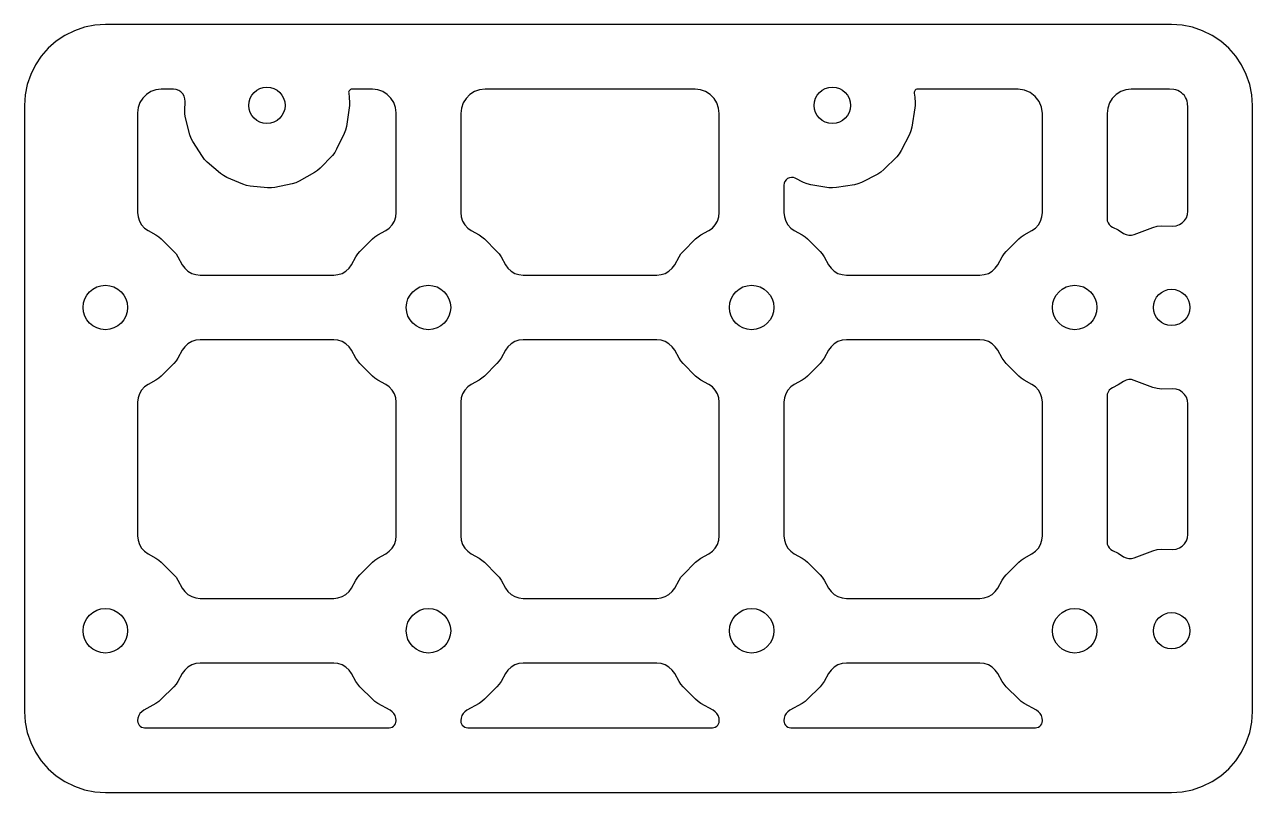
# Model space of a CAD drawing. Header units: millimetres. Extents: x 0 to 152, y 0 to 95.
import ezdxf

# ---------------------------------------------------------------- set-up
doc = ezdxf.new("R2010")
doc.units = ezdxf.units.MM
doc.layers.add('CUT', color=7, linetype='Continuous')

msp = doc.modelspace()

# ---------------------------------------------------------------- linework, layer by layer
at = {"layer": 'CUT'}
for points in [[(0, 10), (0.09, 8.69), (0.34, 7.41), (0.76, 6.17), (1.34, 5), (2.07, 3.91), (2.93, 2.93), (3.91, 2.07), (5, 1.34), (6.17, 0.76), (7.41, 0.34), (8.69, 0.09), (10, 0), (142, 0), (143.31, 0.09), (144.59, 0.34), (145.83, 0.76), (147, 1.34), (148.09, 2.07), (149.07, 2.93), (149.93, 3.91), (150.66, 5), (151.24, 6.17), (151.66, 7.41), (151.91, 8.69), (152, 10), (152, 85), (151.91, 86.31), (151.66, 87.59), (151.24, 88.83), (150.66, 90), (149.93, 91.09), (149.07, 92.07), (148.09, 92.93), (147, 93.66), (145.83, 94.24), (144.59, 94.66), (143.31, 94.91), (142, 95), (10, 95), (8.69, 94.91), (7.41, 94.66), (6.17, 94.24), (5, 93.66), (3.91, 92.93), (2.93, 92.07), (2.07, 91.09), (1.34, 90), (0.76, 88.83), (0.34, 87.59), (0.09, 86.31), (0, 85)], [(16.91, 87), (16.27, 86.93), (15.65, 86.71), (15.1, 86.36), (14.64, 85.9), (14.29, 85.35), (14.07, 84.73), (14, 84.09), (14, 71.73), (14.06, 71.2), (14.22, 70.69), (14.49, 70.23), (14.86, 69.83), (15.29, 69.52), (16.27, 68.98), (16.62, 68.75), (16.93, 68.48), (18.48, 66.93), (18.75, 66.62), (18.98, 66.27), (19.52, 65.29), (19.83, 64.86), (20.23, 64.49), (20.69, 64.22), (21.2, 64.06), (21.73, 64), (38.27, 64), (38.8, 64.06), (39.31, 64.22), (39.77, 64.49), (40.17, 64.86), (40.48, 65.29), (41.02, 66.27), (41.25, 66.62), (41.52, 66.93), (43.07, 68.48), (43.38, 68.75), (43.73, 68.98), (44.71, 69.52), (45.14, 69.83), (45.51, 70.23), (45.78, 70.69), (45.94, 71.2), (46, 71.73), (46, 84.09), (45.93, 84.73), (45.71, 85.35), (45.36, 85.9), (44.9, 86.36), (44.35, 86.71), (43.73, 86.93), (43.09, 87), (40.55, 87), (40.44, 86.99), (40.35, 86.95), (40.26, 86.89), (40.19, 86.81), (40.15, 86.72), (40.12, 86.62), (40.13, 86.51), (40.2, 86), (40.24, 85.3), (40.23, 85), (40.2, 84.7), (39.85, 82.39), (39.75, 81.95), (39.58, 81.53), (38.62, 79.57), (38.39, 79.17), (38.1, 78.82), (36.6, 77.24), (36.27, 76.93), (35.89, 76.68), (33.98, 75.62), (33.57, 75.43), (33.13, 75.3), (31, 74.86), (30.55, 74.8), (30.09, 74.81), (27.92, 75.02), (27.47, 75.1), (27.04, 75.25), (25.04, 76.1), (24.63, 76.31), (24.26, 76.58), (22.6, 77.99), (22.28, 78.31), (22.01, 78.68), (20.85, 80.52), (20.63, 80.92), (20.48, 81.35), (19.93, 83.46), (19.84, 83.91), (19.83, 84.36), (19.88, 85.48), (19.86, 85.82), (19.76, 86.14), (19.59, 86.42), (19.36, 86.67), (19.08, 86.85), (18.76, 86.96), (18.43, 87)], [(57, 87), (56.33, 86.92), (55.7, 86.7), (55.13, 86.35), (54.65, 85.87), (54.3, 85.3), (54.08, 84.67), (54, 84), (54, 71.73), (54.06, 71.2), (54.22, 70.69), (54.49, 70.23), (54.86, 69.83), (55.29, 69.52), (56.27, 68.98), (56.62, 68.75), (56.93, 68.48), (58.48, 66.93), (58.75, 66.62), (58.98, 66.27), (59.52, 65.29), (59.83, 64.86), (60.23, 64.49), (60.69, 64.22), (61.2, 64.06), (61.73, 64), (78.27, 64), (78.8, 64.06), (79.31, 64.22), (79.77, 64.49), (80.17, 64.86), (80.48, 65.29), (81.02, 66.27), (81.25, 66.62), (81.52, 66.93), (83.07, 68.48), (83.38, 68.75), (83.73, 68.98), (84.71, 69.52), (85.14, 69.83), (85.51, 70.23), (85.78, 70.69), (85.94, 71.2), (86, 71.73), (86, 84), (85.92, 84.67), (85.7, 85.3), (85.35, 85.87), (84.87, 86.35), (84.3, 86.7), (83.67, 86.92), (83, 87)], [(95.4, 75.98), (95.17, 76.06), (94.92, 76.08), (94.68, 76.04), (94.46, 75.94), (94.27, 75.79), (94.12, 75.59), (94.03, 75.36), (94, 75.12), (94, 71.73), (94.06, 71.2), (94.22, 70.69), (94.49, 70.23), (94.86, 69.83), (95.29, 69.52), (96.27, 68.98), (96.62, 68.75), (96.93, 68.48), (98.48, 66.93), (98.75, 66.62), (98.98, 66.27), (99.52, 65.29), (99.83, 64.86), (100.23, 64.49), (100.69, 64.22), (101.2, 64.06), (101.73, 64), (118.27, 64), (118.8, 64.06), (119.31, 64.22), (119.77, 64.49), (120.17, 64.86), (120.48, 65.29), (121.02, 66.27), (121.25, 66.62), (121.52, 66.93), (123.07, 68.48), (123.38, 68.75), (123.73, 68.98), (124.71, 69.52), (125.14, 69.83), (125.51, 70.23), (125.78, 70.69), (125.94, 71.2), (126, 71.73), (126, 84), (125.9, 84.78), (125.6, 85.5), (125.12, 86.12), (124.5, 86.6), (123.78, 86.9), (123, 87), (110.55, 87), (110.44, 86.99), (110.35, 86.95), (110.26, 86.89), (110.19, 86.81), (110.15, 86.72), (110.12, 86.62), (110.13, 86.51), (110.2, 86), (110.23, 85.31), (110.23, 85), (110.2, 84.69), (109.82, 82.31), (109.71, 81.85), (109.53, 81.41), (108.51, 79.41), (108.27, 79), (107.96, 78.65), (106.37, 77.05), (106.01, 76.75), (105.61, 76.5), (103.61, 75.47), (103.17, 75.29), (102.72, 75.18), (100.49, 74.83), (100.02, 74.79), (99.55, 74.82), (97.33, 75.17), (96.87, 75.28), (96.43, 75.46)], [(141.74, 87), (137, 87), (136.33, 86.92), (135.7, 86.7), (135.13, 86.35), (134.65, 85.87), (134.3, 85.3), (134.08, 84.67), (134, 84), (134, 71), (134.03, 70.73), (134.12, 70.48), (134.26, 70.25), (134.45, 70.07), (134.68, 69.93), (135.38, 69.59), (136.04, 69.16), (136.35, 69.01), (136.68, 68.93), (137.03, 68.93), (137.37, 69.02), (139.68, 69.89), (140.22, 70.04), (140.77, 70.09), (142.14, 70.07), (142.55, 70.11), (142.95, 70.25), (143.3, 70.47), (143.59, 70.76), (143.82, 71.11), (143.95, 71.5), (144, 71.91), (144, 84.74), (143.97, 85.26), (143.92, 85.51), (143.83, 85.76), (143.72, 85.99), (143.57, 86.21), (143.4, 86.4), (143.21, 86.57), (142.99, 86.72), (142.76, 86.83), (142.51, 86.92), (142.26, 86.97)], [(15.29, 50.48), (14.86, 50.17), (14.49, 49.77), (14.22, 49.31), (14.06, 48.8), (14, 48.27), (14, 31.73), (14.06, 31.2), (14.22, 30.69), (14.49, 30.23), (14.86, 29.83), (15.29, 29.52), (16.27, 28.98), (16.62, 28.75), (16.93, 28.48), (18.48, 26.93), (18.75, 26.62), (18.98, 26.27), (19.52, 25.29), (19.83, 24.86), (20.23, 24.49), (20.69, 24.22), (21.2, 24.06), (21.73, 24), (38.27, 24), (38.8, 24.06), (39.31, 24.22), (39.77, 24.49), (40.17, 24.86), (40.48, 25.29), (41.02, 26.27), (41.25, 26.62), (41.52, 26.93), (43.07, 28.48), (43.38, 28.75), (43.73, 28.98), (44.71, 29.52), (45.14, 29.83), (45.51, 30.23), (45.78, 30.69), (45.94, 31.2), (46, 31.73), (46, 48.27), (45.94, 48.8), (45.78, 49.31), (45.51, 49.77), (45.14, 50.17), (44.71, 50.48), (43.73, 51.02), (43.38, 51.25), (43.07, 51.52), (41.52, 53.07), (41.25, 53.38), (41.02, 53.73), (40.48, 54.71), (40.17, 55.14), (39.77, 55.51), (39.31, 55.78), (38.8, 55.94), (38.27, 56), (21.73, 56), (21.2, 55.94), (20.69, 55.78), (20.23, 55.51), (19.83, 55.14), (19.52, 54.71), (18.98, 53.73), (18.75, 53.38), (18.48, 53.07), (16.93, 51.52), (16.62, 51.25), (16.27, 51.02)], [(55.29, 50.48), (54.86, 50.17), (54.49, 49.77), (54.22, 49.31), (54.06, 48.8), (54, 48.27), (54, 31.73), (54.06, 31.2), (54.22, 30.69), (54.49, 30.23), (54.86, 29.83), (55.29, 29.52), (56.27, 28.98), (56.62, 28.75), (56.93, 28.48), (58.48, 26.93), (58.75, 26.62), (58.98, 26.27), (59.52, 25.29), (59.83, 24.86), (60.23, 24.49), (60.69, 24.22), (61.2, 24.06), (61.73, 24), (78.27, 24), (78.8, 24.06), (79.31, 24.22), (79.77, 24.49), (80.17, 24.86), (80.48, 25.29), (81.02, 26.27), (81.25, 26.62), (81.52, 26.93), (83.07, 28.48), (83.38, 28.75), (83.73, 28.98), (84.71, 29.52), (85.14, 29.83), (85.51, 30.23), (85.78, 30.69), (85.94, 31.2), (86, 31.73), (86, 48.27), (85.94, 48.8), (85.78, 49.31), (85.51, 49.77), (85.14, 50.17), (84.71, 50.48), (83.73, 51.02), (83.38, 51.25), (83.07, 51.52), (81.52, 53.07), (81.25, 53.38), (81.02, 53.73), (80.48, 54.71), (80.17, 55.14), (79.77, 55.51), (79.31, 55.78), (78.8, 55.94), (78.27, 56), (61.73, 56), (61.2, 55.94), (60.69, 55.78), (60.23, 55.51), (59.83, 55.14), (59.52, 54.71), (58.98, 53.73), (58.75, 53.38), (58.48, 53.07), (56.93, 51.52), (56.62, 51.25), (56.27, 51.02)], [(95.29, 50.48), (94.86, 50.17), (94.49, 49.77), (94.22, 49.31), (94.06, 48.8), (94, 48.27), (94, 31.73), (94.06, 31.2), (94.22, 30.69), (94.49, 30.23), (94.86, 29.83), (95.29, 29.52), (96.27, 28.98), (96.62, 28.75), (96.93, 28.48), (98.48, 26.93), (98.75, 26.62), (98.98, 26.27), (99.52, 25.29), (99.83, 24.86), (100.23, 24.49), (100.69, 24.22), (101.2, 24.06), (101.73, 24), (118.27, 24), (118.8, 24.06), (119.31, 24.22), (119.77, 24.49), (120.17, 24.86), (120.48, 25.29), (121.02, 26.27), (121.25, 26.62), (121.52, 26.93), (123.07, 28.48), (123.38, 28.75), (123.73, 28.98), (124.71, 29.52), (125.14, 29.83), (125.51, 30.23), (125.78, 30.69), (125.94, 31.2), (126, 31.73), (126, 48.27), (125.94, 48.8), (125.78, 49.31), (125.51, 49.77), (125.14, 50.17), (124.71, 50.48), (123.73, 51.02), (123.38, 51.25), (123.07, 51.52), (121.52, 53.07), (121.25, 53.38), (121.02, 53.73), (120.48, 54.71), (120.17, 55.14), (119.77, 55.51), (119.31, 55.78), (118.8, 55.94), (118.27, 56), (101.73, 56), (101.2, 55.94), (100.69, 55.78), (100.23, 55.51), (99.83, 55.14), (99.52, 54.71), (98.98, 53.73), (98.75, 53.38), (98.48, 53.07), (96.93, 51.52), (96.62, 51.25), (96.27, 51.02)], [(134.68, 50.07), (134.45, 49.93), (134.26, 49.75), (134.12, 49.52), (134.03, 49.27), (134, 49), (134, 31), (134.03, 30.73), (134.12, 30.48), (134.26, 30.25), (134.45, 30.07), (134.68, 29.93), (135.38, 29.59), (136.04, 29.16), (136.35, 29.01), (136.68, 28.93), (137.03, 28.93), (137.37, 29.02), (139.68, 29.89), (140.22, 30.04), (140.77, 30.09), (142.14, 30.07), (142.55, 30.11), (142.95, 30.25), (143.3, 30.47), (143.59, 30.76), (143.82, 31.11), (143.95, 31.5), (144, 31.91), (144, 48.09), (143.95, 48.5), (143.82, 48.89), (143.59, 49.24), (143.3, 49.53), (142.95, 49.75), (142.55, 49.89), (142.14, 49.93), (140.77, 49.91), (140.22, 49.96), (139.68, 50.11), (137.37, 50.98), (137.03, 51.07), (136.68, 51.07), (136.35, 50.99), (136.04, 50.84), (135.38, 50.41)], [(21.73, 16), (21.2, 15.94), (20.69, 15.78), (20.23, 15.51), (19.83, 15.14), (19.52, 14.71), (18.98, 13.73), (18.75, 13.38), (18.48, 13.07), (16.93, 11.52), (16.62, 11.25), (16.27, 11.02), (14.75, 10.17), (14.5, 9.99), (14.29, 9.76), (14.13, 9.5), (14.03, 9.2), (14, 8.89), (14, 8.86), (14.02, 8.67), (14.09, 8.49), (14.19, 8.32), (14.32, 8.19), (14.49, 8.09), (14.67, 8.02), (14.86, 8), (45.14, 8), (45.33, 8.02), (45.51, 8.09), (45.68, 8.19), (45.81, 8.32), (45.91, 8.49), (45.98, 8.67), (46, 8.86), (46, 8.89), (45.97, 9.2), (45.87, 9.5), (45.71, 9.76), (45.5, 9.99), (45.25, 10.17), (43.73, 11.02), (43.38, 11.25), (43.07, 11.52), (41.52, 13.07), (41.25, 13.38), (41.02, 13.73), (40.48, 14.71), (40.17, 15.14), (39.77, 15.51), (39.31, 15.78), (38.8, 15.94), (38.27, 16)], [(54.75, 10.17), (54.5, 9.99), (54.29, 9.76), (54.13, 9.5), (54.03, 9.2), (54, 8.89), (54, 8.86), (54.02, 8.67), (54.09, 8.49), (54.19, 8.32), (54.32, 8.19), (54.49, 8.09), (54.67, 8.02), (54.86, 8), (85.14, 8), (85.33, 8.02), (85.51, 8.09), (85.68, 8.19), (85.81, 8.32), (85.91, 8.49), (85.98, 8.67), (86, 8.86), (86, 8.89), (85.97, 9.2), (85.87, 9.5), (85.71, 9.76), (85.5, 9.99), (85.25, 10.17), (83.73, 11.02), (83.38, 11.25), (83.07, 11.52), (81.52, 13.07), (81.25, 13.38), (81.02, 13.73), (80.48, 14.71), (80.17, 15.14), (79.77, 15.51), (79.31, 15.78), (78.8, 15.94), (78.27, 16), (61.73, 16), (61.2, 15.94), (60.69, 15.78), (60.23, 15.51), (59.83, 15.14), (59.52, 14.71), (58.98, 13.73), (58.75, 13.38), (58.48, 13.07), (56.93, 11.52), (56.62, 11.25), (56.27, 11.02)], [(94.75, 10.17), (94.5, 9.99), (94.29, 9.76), (94.13, 9.5), (94.03, 9.2), (94, 8.89), (94, 8.86), (94.02, 8.67), (94.09, 8.49), (94.19, 8.32), (94.32, 8.19), (94.49, 8.09), (94.67, 8.02), (94.86, 8), (125.14, 8), (125.33, 8.02), (125.51, 8.09), (125.68, 8.19), (125.81, 8.32), (125.91, 8.49), (125.98, 8.67), (126, 8.86), (126, 8.89), (125.97, 9.2), (125.87, 9.5), (125.71, 9.76), (125.5, 9.99), (125.25, 10.17), (123.73, 11.02), (123.38, 11.25), (123.07, 11.52), (121.52, 13.07), (121.25, 13.38), (121.02, 13.73), (120.48, 14.71), (120.17, 15.14), (119.77, 15.51), (119.31, 15.78), (118.8, 15.94), (118.27, 16), (101.73, 16), (101.2, 15.94), (100.69, 15.78), (100.23, 15.51), (99.83, 15.14), (99.52, 14.71), (98.98, 13.73), (98.75, 13.38), (98.48, 13.07), (96.93, 11.52), (96.62, 11.25), (96.27, 11.02)]]:
    msp.add_lwpolyline(points, close=True, dxfattribs=at)
for centre, radius in [((30, 85), 2.25), ((100, 85), 2.25), ((10, 60), 2.75), ((50, 60), 2.75), ((90, 60), 2.75), ((130, 60), 2.75), ((142, 60), 2.25), ((10, 20), 2.75), ((50, 20), 2.75), ((90, 20), 2.75), ((130, 20), 2.75), ((142, 20), 2.25)]:
    msp.add_circle(centre, radius, dxfattribs=at)

doc.saveas('drawing.dxf')
